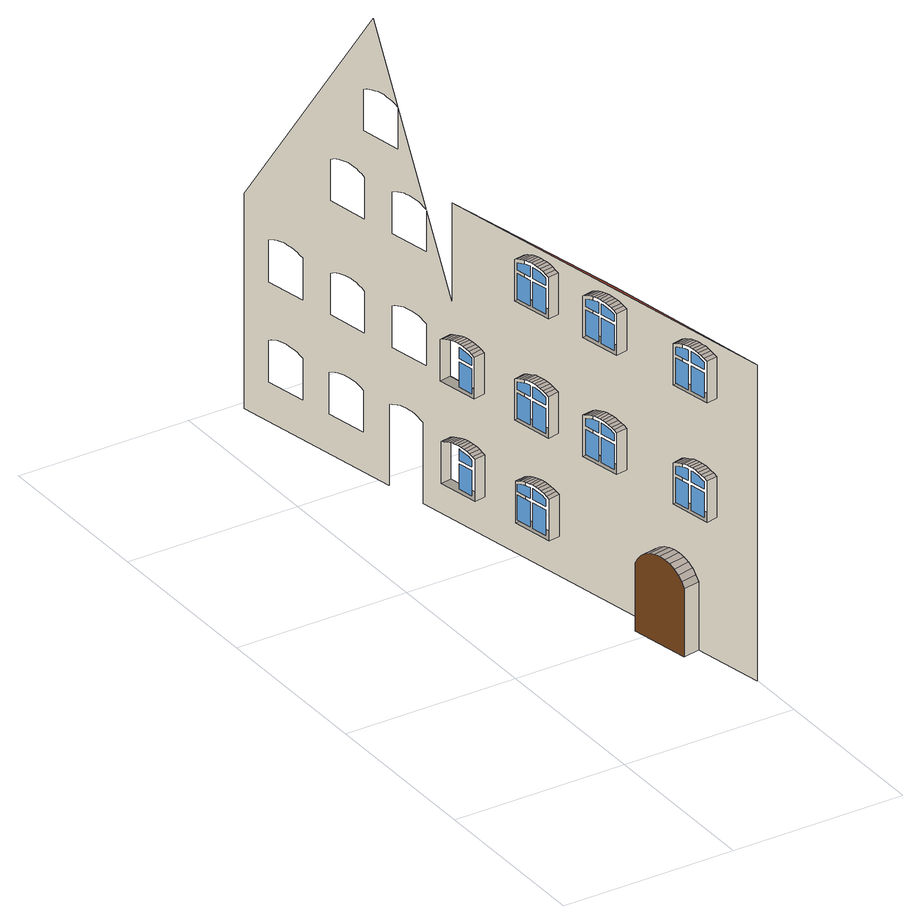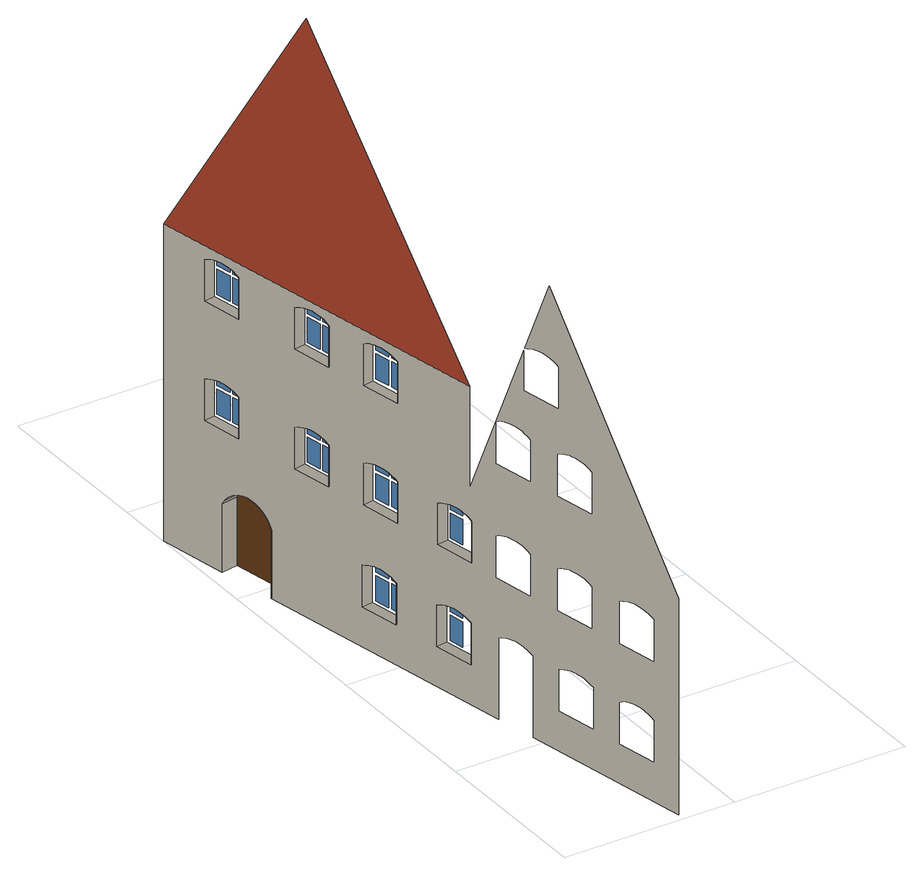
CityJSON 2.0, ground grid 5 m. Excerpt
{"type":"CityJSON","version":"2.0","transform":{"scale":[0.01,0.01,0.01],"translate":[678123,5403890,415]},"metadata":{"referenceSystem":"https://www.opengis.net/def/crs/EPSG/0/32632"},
"CityObjects":{
"building1":{"type":"Building","attributes":{"measuredHeight":13.19},"geometry":[{"type":"MultiSurface","lod":"3","boundaries":[[[0,1,2]],[[3,4,5,6,7,8,9,10,11,12,13,14,15,16,17]],[[18,19,20,21,22,23,24,25,26]],[[27,28,29,30,31,32,33,34,35]],[[36,37,38,39]],[[40,41,42,43]],[[44,45,46,47]],[[48,49,50,51]],[[52,53,54,55,56,57,58,59,60]],[[61,62,63,64,65,66,67,68,69]],[[70,71,3,17]],[[72,70,17,16]],[[73,72,16,15]],[[74,75,76,77]],[[78,79,80,81]],[[82,74,77,83]],[[84,78,81,85]],[[86,73,15,14]],[[87,84,85,88]],[[89,82,83,90]],[[91,86,14,13]],[[92,87,88,93]],[[94,89,90,95]],[[96,92,93,97]],[[98,94,95,99]],[[100,91,13,12]],[[101,96,97,102]],[[103,98,99,104]],[[105,101,102,106]],[[107,103,104,108]],[[109,100,12,11]],[[75,110,111,76]],[[79,112,113,80]],[[114,105,106,115]],[[116,107,108,117]],[[118,116,117,119]],[[120,114,115,121]],[[122,109,11,10]],[[123,118,119,124]],[[125,120,121,126]],[[127,122,10,9]],[[128,125,126,129]],[[130,123,124,131]],[[132,130,131,133]],[[134,128,129,135]],[[136,127,9,8]],[[137,134,135,138]],[[139,132,133,140]],[[110,139,140,111]],[[112,137,138,113]],[[141,136,8,7]],[[142,141,7,6]],[[143,142,6,5]],[[144,143,5,4]],[[145,146,147,148,149,150,151,152,153]],[[154,155,156,157,158,159,160,161,162]],[[163,164,165,166]],[[167,168,169,170]],[[171,172,173,174]],[[175,176,177,178]],[[179,180,181,182,183,184,185,186,187]],[[188,189,190,191,192,193,194,195,196]],[[197,198,199,200]],[[201,202,203,204]],[[205,197,200,206]],[[207,201,204,208]],[[209,205,206,210]],[[211,207,208,212]],[[213,211,212,214]],[[215,209,210,216]],[[217,215,216,218]],[[219,213,214,220]],[[221,219,220,222]],[[223,217,218,224]],[[225,221,222,226]],[[227,223,224,228]],[[198,229,230,199]],[[202,231,232,203]],[[233,225,226,234]],[[235,227,228,236]],[[237,235,236,238]],[[239,233,234,240]],[[241,237,238,242]],[[243,239,240,244]],[[245,243,244,246]],[[247,241,242,248]],[[249,247,248,250]],[[251,245,246,252]],[[253,254,255,256,257,258,259,260,261]],[[262,263,264,265,266,267,268,269,270]],[[271,272,273,274,275,276,277,278,279]],[[280,281,282,283]],[[284,285,286,287]],[[288,289,290,291]],[[292,249,250,293]],[[294,251,252,295]],[[229,292,293,230]],[[231,294,295,232]],[[296,297,298,299]],[[300,301,302,303]],[[304,305,306,307]],[[308,309,310,311,312,313,314,315,316]],[[317,318,319,320,321,322,323,324,325]],[[326,327,328,329,330,331,332,333,334]],[[335,336,337,338]],[[339,340,341,342]],[[343,344,345,346]],[[347,335,338,348]],[[349,339,342,350]],[[351,343,346,352]],[[353,347,348,354]],[[355,349,350,356]],[[357,351,352,358]],[[359,353,354,360]],[[361,357,358,362]],[[363,355,356,364]],[[365,359,360,366]],[[367,363,364,368]],[[369,361,362,370]],[[371,365,366,372]],[[373,369,370,374]],[[375,367,368,376]],[[377,371,372,378]],[[379,375,376,380]],[[381,373,374,382]],[[336,383,384,337]],[[340,385,386,341]],[[344,387,388,345]],[[389,377,378,390]],[[391,381,382,392]],[[393,379,380,394]],[[395,389,390,396]],[[397,393,394,398]],[[399,391,392,400]],[[401,395,396,402]],[[403,397,398,404]],[[405,399,400,406]],[[407,401,402,408]],[[409,405,406,410]],[[411,403,404,412]],[[413,407,408,414]],[[415,411,412,416]],[[417,409,410,418]],[[419,413,414,420]],[[421,415,416,422]],[[423,417,418,424]],[[383,419,420,384]],[[385,421,422,386]],[[387,423,424,388]],[[425,426,427,428,429,430,431,432,433]],[[434,435,436,437,438,439,440,441,442]],[[443,444,445,446]],[[447,448,449,450]],[[451,452,453,454]],[[455,456,457,458]],[[459,451,454,460]],[[461,455,458,462]],[[463,459,460,464]],[[465,461,462,466]],[[467,463,464,468]],[[469,465,466,470]],[[471,467,468,472]],[[473,469,470,474]],[[475,476,477,478,0,2,479,71,70,72,73,86,91,100,109,122,127,136,141,142,143,144,480,481,482,483,484,485,486,487,488,489,490,491,492,493,494,495],[419,383,336,335,347,353,359,365,371,377,389,395,401,407,413],[496,497,498,499,500,501,502,503,504,505,506,507,508,509,510],[137,112,79,78,84,87,92,96,101,105,114,120,125,128,134],[292,229,198,197,205,209,215,217,223,227,235,237,241,247,249],[421,385,340,339,349,355,363,367,375,379,393,397,403,411,415],[139,110,75,74,82,89,94,98,103,107,116,118,123,130,132],[294,231,202,201,207,211,213,219,221,225,233,239,243,245,251],[423,387,344,343,351,357,361,369,373,381,391,399,405,409,417],[511,512,456,455,461,465,469,473,513,514,515,516,517,518,519],[520,521,522,523,524,525,526,527,528,529,530,531,532,533,534],[535,536,537,538,539,540,541,542,543,544,545,546,547,548,549],[550,551,452,451,459,463,467,471,552,553,554,555,556,557,558],[559,560,561,562,563,564,565,566,567,568,569,570,571,572,573],[574,575,576,577,578,579,580,581,582,583,584,585,586,587,588],[589,590,591,592,593,594,595,596,597,598,599,600,601,602,603],[604,605,606,607,608,609,610,611,612,613,614,615,616,617,618],[619,620,621,622,623,624,625,626,627,628,629,630,631,632,633]],[[552,471,472,634]],[[513,473,474,635]],[[553,552,634,636]],[[514,513,635,637]],[[452,551,638,453]],[[456,512,639,457]],[[554,553,636,640]],[[515,514,637,641]],[[555,554,640,642]],[[516,515,641,643]],[[556,555,642,644]],[[517,516,643,645]],[[557,556,644,646]],[[518,517,645,647]],[[558,557,646,648]],[[519,518,647,649]],[[550,558,648,650]],[[511,519,649,651]],[[551,550,650,638]],[[512,511,651,639]]],"semantics":{"surfaces":[{"type":"RoofSurface","klumMaterialClass":"Ceramic","klumMaterialIndex":"D201","materialUncertainty":0.3},{"type":"Door","@cityeditor:layer":"Unclassified.LoD3","klumMaterialClass":"Wood","klumMaterialIndex":"L001","materialUncertainty":0.3},{"type":"Window","@cityeditor:layer":"Unclassified.LoD3","frameMaterialClass":"Plastic","paneMaterialClass":"Glass","frameMaterialUncertainty":0.3},{"type":"WallSurface","klumMaterialClass":"Plaster","klumMaterialIndex":"I101","materialUncertainty":0.3},{"type":"OuterCeilingSurface"},{"type":"WallSurface"},{"type":"OuterFloorSurface"}],"values":[0,1,2,2,2,2,2,2,2,2,3,4,4,5,5,4,4,4,4,4,4,4,4,4,4,4,4,4,4,4,4,6,6,4,4,4,4,4,4,4,4,4,4,4,4,4,4,4,5,5,4,4,4,3,2,2,2,2,2,2,2,2,5,5,4,4,4,4,4,4,4,4,4,4,4,4,6,6,4,4,4,4,4,4,4,4,4,4,2,2,2,2,2,2,4,4,5,5,2,2,2,2,2,2,5,5,5,4,4,4,4,4,4,4,4,4,4,4,4,4,4,4,4,4,4,6,6,6,4,4,4,4,4,4,4,4,4,4,4,4,4,4,4,4,4,4,5,5,5,2,2,2,2,5,5,4,4,4,4,4,4,4,4,3,4,4,4,4,6,6,4,4,4,4,4,4,4,4,4,4,4,4,5,5]}}]}
},
"vertices":[
[291,1240,971],[35,94,1378],[499,164,971],[410,362,61],[377,535,61],[377,535,257],[378,525,273],[381,513,287],[383,499,298],[386,483,306],[390,466,311],[393,448,313],[397,430,311],[400,413,306],[403,397,298],[406,383,287],[408,371,273],[410,362,257],[437,312,905],[428,358,905],[428,358,936],[429,353,936],[431,343,935],[433,334,933],[434,325,930],[436,316,927],[437,312,925],[437,312,561],[428,358,561],[428,358,593],[429,353,593],[431,343,592],[433,334,590],[434,325,587],[436,316,583],[437,312,582],[437,312,822],[428,358,822],[428,358,895],[437,312,895],[437,312,479],[428,358,479],[428,358,551],[437,312,551],[417,412,895],[426,367,895],[426,367,822],[417,412,822],[417,412,551],[426,367,551],[426,367,479],[417,412,479],[425,372,936],[426,367,936],[426,367,905],[417,412,905],[417,412,925],[418,409,927],[420,400,930],[422,390,933],[424,381,935],[425,372,593],[426,367,593],[426,367,561],[417,412,561],[417,412,582],[418,409,583],[420,400,587],[422,390,590],[424,381,592],[459,371,257],[459,371,61],[457,381,273],[455,393,287],[471,308,588],[471,308,469],[439,302,469],[439,302,588],[471,308,931],[471,308,812],[439,302,812],[439,302,931],[469,318,593],[437,312,593],[469,318,936],[437,312,936],[452,407,298],[467,328,940],[435,322,940],[467,328,596],[435,322,596],[449,423,306],[465,338,943],[433,332,943],[465,338,599],[433,332,599],[464,348,945],[431,342,945],[464,348,602],[431,342,602],[446,440,311],[461,358,946],[429,352,946],[461,358,603],[429,352,603],[460,368,947],[427,362,947],[460,368,603],[427,362,603],[442,458,313],[448,429,469],[416,422,469],[448,429,812],[416,422,812],[458,379,946],[425,372,946],[458,379,603],[425,372,603],[456,389,602],[423,383,602],[456,389,945],[423,383,945],[439,475,311],[454,399,599],[421,393,599],[454,399,943],[421,393,943],[436,493,306],[452,409,940],[419,403,940],[452,409,596],[419,403,596],[450,419,593],[417,412,593],[450,419,936],[417,412,936],[432,509,298],[448,429,931],[416,422,931],[448,429,588],[416,422,588],[430,523,287],[427,535,273],[426,544,257],[426,544,61],[376,629,905],[367,675,905],[367,675,936],[368,670,936],[369,661,935],[371,651,933],[373,642,930],[375,633,927],[376,629,925],[376,629,561],[367,675,561],[367,675,593],[368,670,593],[369,661,592],[371,651,590],[373,642,587],[375,633,583],[376,629,582],[376,629,822],[367,675,822],[367,675,895],[376,629,895],[376,629,479],[367,675,479],[367,675,551],[376,629,551],[356,730,895],[365,684,895],[365,684,822],[356,730,822],[356,730,551],[365,684,551],[365,684,479],[356,730,479],[364,689,936],[365,684,936],[365,684,905],[356,730,905],[356,730,925],[357,726,927],[359,717,930],[360,708,933],[362,698,935],[364,689,593],[365,684,593],[365,684,561],[356,730,561],[356,730,582],[357,726,583],[359,717,587],[360,708,590],[362,698,592],[410,626,931],[410,626,812],[377,620,812],[377,620,931],[410,626,588],[410,626,469],[377,620,469],[377,620,588],[408,636,936],[376,629,936],[408,636,593],[376,629,593],[406,645,940],[374,639,940],[406,645,596],[374,639,596],[404,655,599],[372,649,599],[404,655,943],[372,649,943],[402,666,945],[370,659,945],[402,666,602],[370,659,602],[400,676,603],[368,669,603],[400,676,946],[368,669,946],[398,686,603],[366,679,603],[398,686,947],[366,679,947],[387,746,812],[354,739,812],[387,746,469],[354,739,469],[396,696,603],[364,690,603],[396,696,946],[364,690,946],[394,706,945],[362,700,945],[394,706,602],[362,700,602],[392,716,943],[360,710,943],[392,716,599],[360,710,599],[390,726,596],[358,720,596],[390,726,940],[358,720,940],[389,736,936],[356,730,936],[389,736,593],[356,730,593],[329,870,268],[320,916,268],[320,916,300],[321,911,299],[323,902,298],[325,892,296],[326,883,294],[328,874,290],[329,870,288],[329,870,561],[320,916,561],[320,916,593],[321,911,593],[323,902,592],[325,892,590],[326,883,587],[328,874,583],[329,870,582],[329,870,905],[320,916,905],[320,916,936],[321,911,936],[323,902,935],[325,892,933],[326,883,930],[328,874,927],[329,870,925],[329,870,185],[320,916,185],[320,916,258],[329,870,258],[329,870,479],[320,916,479],[320,916,551],[329,870,551],[329,870,822],[320,916,822],[320,916,895],[329,870,895],[387,746,931],[354,739,931],[387,746,588],[354,739,588],[310,971,258],[318,925,258],[318,925,185],[310,971,185],[310,971,551],[318,925,551],[318,925,479],[310,971,479],[310,971,895],[318,925,895],[318,925,822],[310,971,822],[317,930,299],[318,925,300],[318,925,268],[310,971,268],[310,971,288],[310,967,290],[312,958,294],[314,948,296],[316,939,298],[317,930,593],[318,925,593],[318,925,561],[310,971,561],[310,971,582],[310,967,583],[312,958,587],[314,948,590],[316,939,592],[317,930,936],[318,925,936],[318,925,905],[310,971,905],[310,971,925],[310,967,927],[312,958,930],[314,948,933],[316,939,935],[364,863,295],[364,863,175],[331,857,175],[331,857,295],[363,867,931],[363,867,812],[331,860,812],[331,860,931],[363,867,588],[363,867,469],[331,860,469],[331,860,588],[362,873,299],[330,867,299],[361,876,936],[329,870,936],[361,876,593],[329,870,593],[360,883,303],[328,877,303],[359,886,940],[327,880,940],[359,886,596],[327,880,596],[358,893,306],[326,887,306],[358,896,599],[325,890,599],[358,896,943],[325,890,943],[356,903,308],[324,897,308],[356,906,945],[323,900,945],[356,906,602],[323,900,602],[354,913,309],[322,907,309],[354,916,603],[321,910,603],[354,916,946],[321,910,946],[352,924,310],[320,917,310],[352,927,947],[319,920,947],[352,927,603],[319,920,603],[341,983,175],[308,977,175],[340,987,812],[308,980,812],[340,987,469],[308,980,469],[350,934,309],[318,927,309],[350,937,603],[317,930,603],[350,937,946],[317,930,946],[348,944,308],[316,938,308],[348,947,945],[315,941,945],[348,947,602],[315,941,602],[346,954,306],[314,948,306],[346,957,943],[314,951,943],[346,957,599],[314,951,599],[344,964,303],[312,958,303],[344,967,596],[311,961,596],[344,967,940],[311,961,940],[343,974,299],[310,967,299],[342,977,936],[310,971,936],[342,977,593],[310,971,593],[341,983,295],[308,977,295],[340,987,931],[308,980,931],[340,987,588],[308,980,588],[278,1132,561],[270,1177,561],[270,1177,593],[271,1172,593],[272,1163,592],[274,1154,590],[276,1145,587],[278,1135,583],[278,1132,582],[278,1132,268],[270,1177,268],[270,1177,300],[271,1172,299],[272,1163,298],[274,1154,296],[276,1145,294],[278,1135,290],[278,1132,288],[278,1132,479],[270,1177,479],[270,1177,551],[278,1132,551],[278,1132,185],[270,1177,185],[270,1177,258],[278,1132,258],[313,1125,295],[313,1125,175],[281,1119,175],[281,1119,295],[313,1128,588],[313,1128,469],[280,1122,469],[280,1122,588],[311,1135,299],[279,1129,299],[311,1138,593],[278,1132,593],[310,1145,303],[277,1138,303],[309,1148,596],[277,1142,596],[308,1155,306],[275,1148,306],[307,1158,599],[275,1151,599],[306,1165,308],[273,1158,308],[305,1168,602],[273,1162,602],[149,1975,119],[149,1975,680],[237,1519,1380],[291,1240,680],[499,164,61],[271,1343,61],[271,1343,295],[269,1353,299],[267,1362,303],[266,1372,306],[264,1383,308],[262,1393,309],[260,1403,310],[258,1413,309],[256,1423,308],[254,1433,306],[252,1443,303],[250,1453,299],[248,1463,295],[248,1463,61],[149,1975,61],[207,1674,295],[207,1674,176],[230,1554,176],[230,1554,295],[229,1564,299],[227,1574,303],[225,1584,306],[223,1594,308],[221,1604,309],[219,1614,310],[217,1624,309],[215,1634,308],[213,1644,306],[211,1654,303],[209,1664,299],[290,1248,588],[290,1248,469],[303,1178,603],[301,1188,603],[299,1198,603],[297,1208,602],[295,1218,599],[293,1229,596],[291,1238,593],[250,1453,582],[250,1453,463],[273,1333,463],[273,1333,582],[271,1342,587],[269,1352,591],[268,1362,594],[266,1372,596],[264,1382,597],[262,1393,597],[260,1403,597],[258,1413,596],[256,1423,594],[254,1433,591],[252,1443,587],[208,1670,582],[208,1670,463],[231,1550,463],[231,1550,582],[229,1560,587],[227,1570,591],[226,1580,594],[223,1590,596],[222,1600,597],[220,1610,597],[218,1620,597],[216,1631,596],[214,1641,594],[212,1651,591],[210,1661,587],[290,1245,295],[290,1245,175],[304,1175,309],[302,1185,310],[300,1195,309],[298,1205,308],[296,1215,306],[294,1225,303],[292,1235,299],[166,1888,294],[166,1888,175],[189,1768,175],[189,1768,294],[187,1778,299],[185,1788,303],[183,1798,306],[181,1808,308],[179,1818,309],[177,1828,310],[176,1838,309],[174,1849,308],[172,1859,306],[170,1869,303],[168,1879,299],[166,1888,583],[166,1888,463],[189,1768,463],[189,1768,583],[187,1778,587],[185,1788,591],[183,1798,594],[181,1808,596],[179,1818,597],[177,1828,598],[176,1838,597],[174,1849,596],[172,1859,594],[170,1869,591],[168,1879,587],[208,1670,910],[208,1670,791],[231,1550,791],[231,1550,910],[229,1560,915],[227,1570,919],[226,1580,922],[223,1590,924],[222,1600,925],[220,1610,926],[218,1620,925],[216,1631,924],[214,1641,922],[212,1651,919],[210,1661,915],[250,1453,910],[250,1453,791],[273,1333,791],[273,1333,910],[271,1342,915],[269,1352,919],[268,1362,922],[266,1372,924],[264,1382,925],[262,1393,926],[260,1403,925],[258,1413,924],[256,1423,922],[254,1433,919],[252,1443,915],[231,1553,1162],[231,1553,1043],[254,1433,1043],[254,1433,1162],[252,1443,1167],[250,1453,1170],[248,1463,1173],[246,1473,1175],[244,1483,1177],[242,1493,1177],[240,1503,1177],[238,1513,1175],[236,1524,1173],[234,1533,1170],[233,1543,1167],[271,1169,309],[271,1172,603],[269,1179,310],[269,1182,603],[258,1239,175],[257,1242,469],[267,1189,309],[267,1192,603],[265,1199,308],[265,1202,602],[264,1209,306],[263,1212,599],[262,1219,303],[261,1222,596],[260,1229,299],[259,1232,593],[258,1239,295],[257,1242,588]
]}
